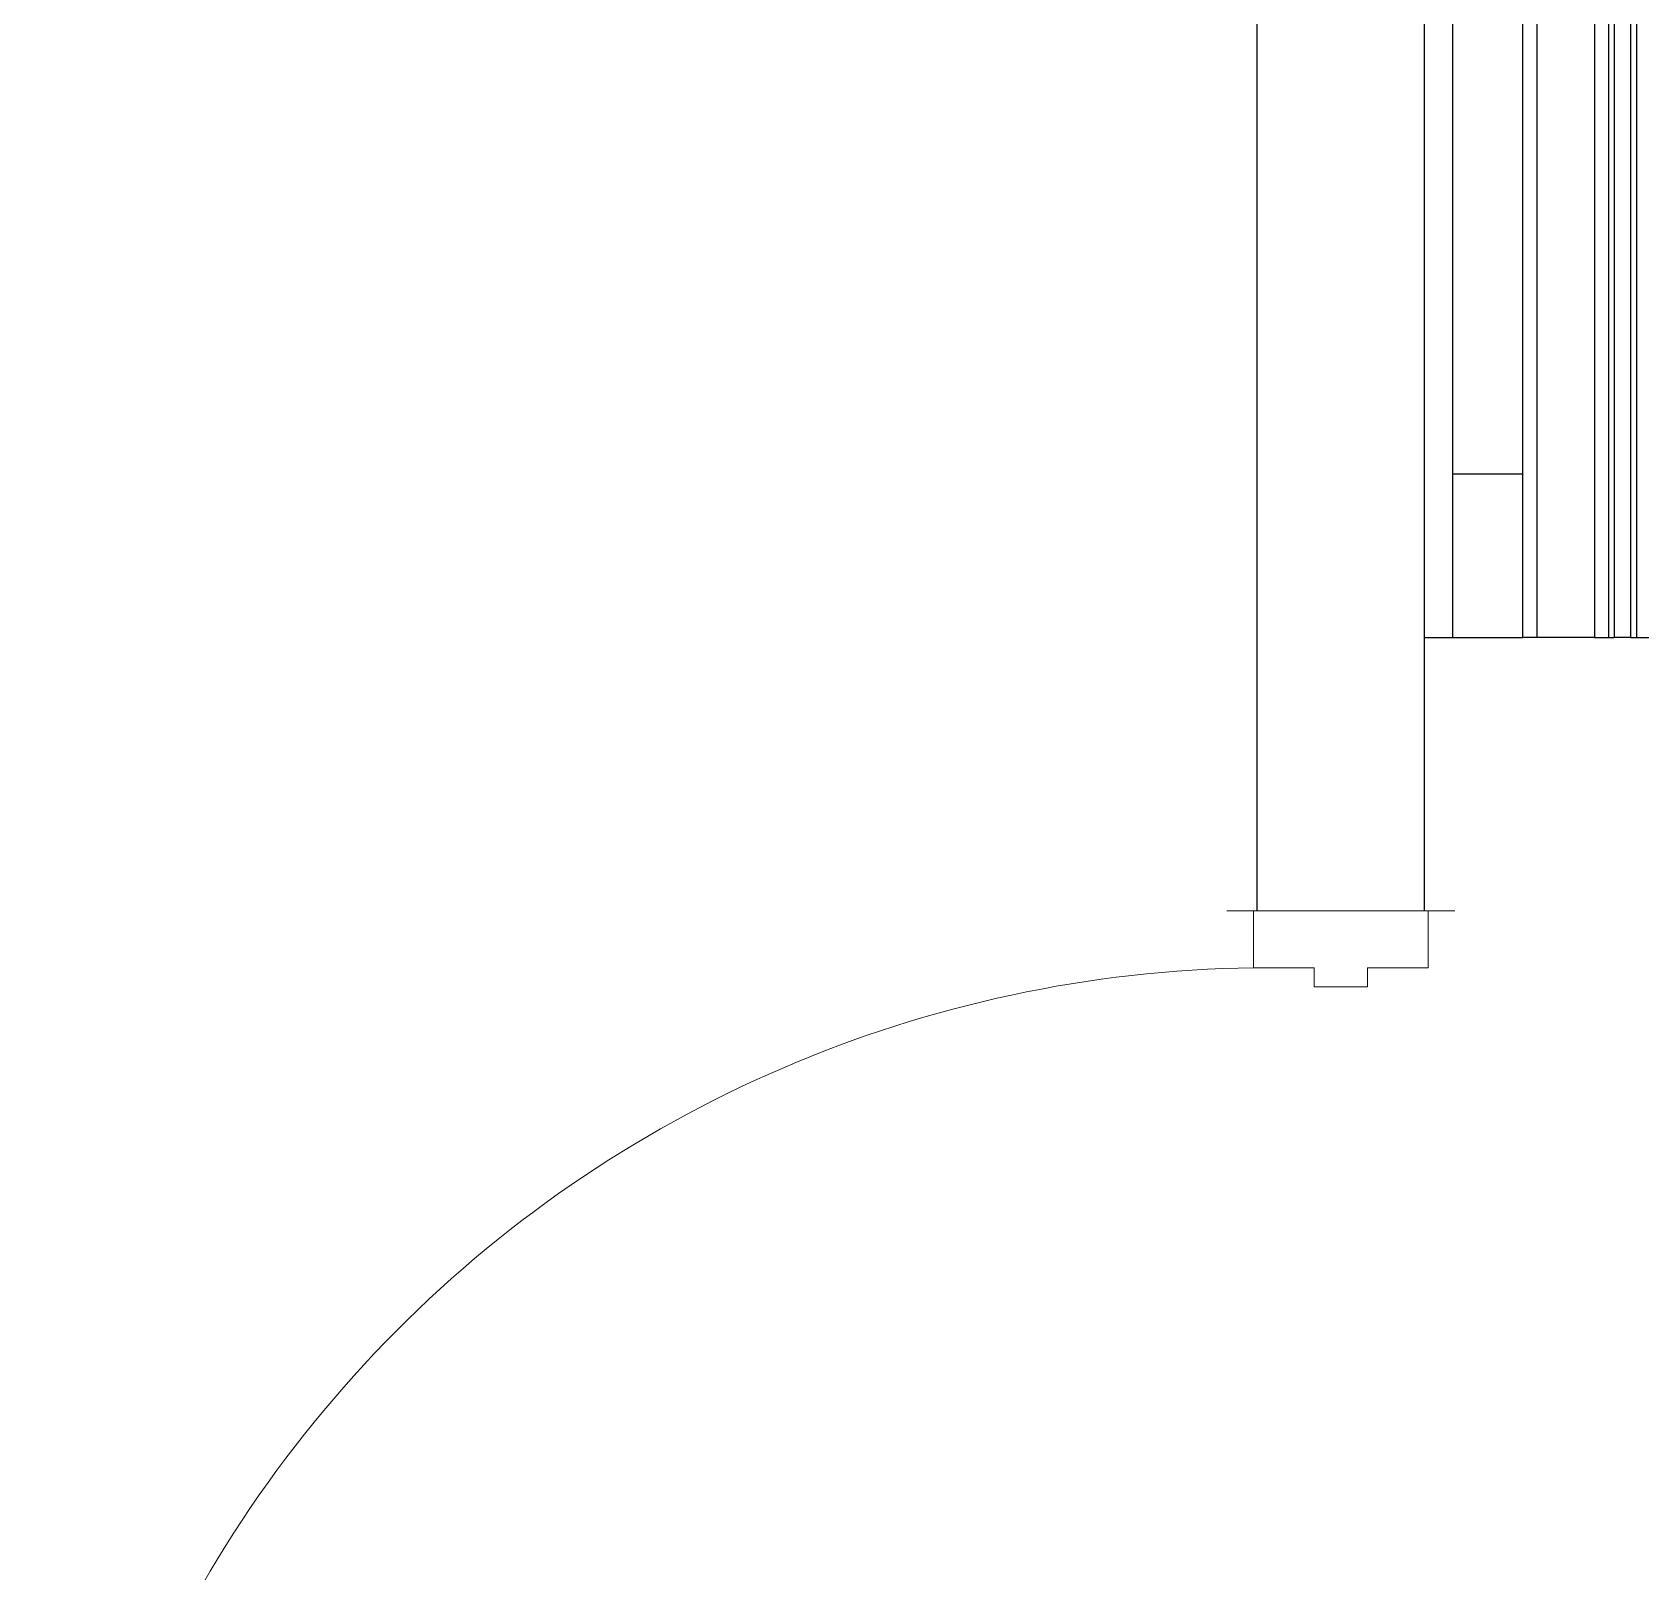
# Model space of a CAD drawing. Header units: inches. Extents: x 17074 to 430035, y 21644 to 175348.
# Drawn here: x 50773 to 51832, y 65194 to 66207 of the extents above; entities that cross this region are included whole.
import ezdxf

# ---------------------------------------------------------------- set-up
doc = ezdxf.new("R2010")
doc.units = ezdxf.units.IN
doc.header["$MEASUREMENT"] = 0
doc.layers.add('DR', color=8, linetype='Continuous', lineweight=18)
doc.layers.add('windoor', color=8, linetype='Continuous', lineweight=18)
doc.layers.add('Edges', color=7, linetype='Continuous')
doc.layers.add('partition', color=8, linetype='Continuous')

# ---------------------------------------------------------------- blocks, each defined once
blk = doc.blocks.new('D900')
at = {"layer": 'DR'}
for p, q in [((37.5, 915), (37.5, 115)), ((77.5, 915), (77.5, 115)), ((37.5, 190), (77.5, 190)), ((37.5, 115), (77.5, 115))]:
    blk.add_line(p, q, dxfattribs=at)
at = {"layer": 'DR', "color": 3}
for p, q in [((0, 132.5), (0, -17.5)), ((900, 132.5), (900, -17.5)), ((900, 115), (900, 0))]:
    blk.add_line(p, q, dxfattribs=at)
at = {"layer": 'DR'}
for points in [[(0, 0), (37.5, 0), (37.5, 40), (50, 40), (50, 75), (37.5, 75), (37.5, 115), (0, 115)], [(900, 0), (862.5, 0), (862.5, 40), (850, 40), (850, 75), (862.5, 75), (862.5, 115), (900, 115)]]:
    blk.add_lwpolyline(points, dxfattribs=at)
at = {"layer": 'DR', "color": 8}
blk.add_arc((51.9, 104.3), 810.7, 0.7553, 91.0145, dxfattribs=at)
blk = doc.blocks.new('1.0HP AIR CONDITION')
blk.add_line((-1371.2, 610.6), (-1371.2, 564.6))
at = {"layer": 'Edges'}
for p, q in [((-1478.9, 629.3), (409, 629.3)), ((-1478.9, 629.3), (-1478.9, 610.6)), ((-1478.9, 610.6), (409, 610.6)), ((-1478.9, 610.6), (-1478.9, 564.6)), ((-1478.9, 564.6), (409, 564.6)), ((-1478.9, 555.3), (-1478.9, 564.6)), ((409, 555.3), (-1478.9, 555.3)), ((-1478.9, 517.3), (-1478.9, 555.3)), ((-1478.9, 517.3), (-1478.9, 508.2)), ((409, 517.3), (-1478.9, 517.3)), ((409, 508.2), (-1478.9, 508.2)), ((-1478.9, 508.2), (-1478.9, 504.5)), ((409, 504.5), (-1478.9, 504.5)), ((-1478.9, 493.7), (-1478.9, 504.5)), ((409, 493.7), (-1478.9, 493.7)), ((-1478.9, 493.7), (-1478.9, 489.8)), ((409, 489.8), (-1478.9, 489.8)), ((-1478.9, 489.8), (-1478.9, 480))]:
    blk.add_line(p, q, dxfattribs=at)

msp = doc.modelspace()

# ---------------------------------------------------------------- linework, layer by layer
at = {"layer": 'partition'}
for p, q in [((51579.3, 65628.6), (51579.3, 66277.3)), ((51689.3, 65628.6), (51689.3, 66277.3))]:
    msp.add_line(p, q, dxfattribs=at)

# ---------------------------------------------------------------- block references
at = {"rotation": 90}
msp.add_blockref('1.0HP AIR CONDITION', (52318.6, 67287.3), dxfattribs=at)
at = {"layer": 'windoor', "rotation": 90}
msp.add_blockref('D900', (51691.8, 64728.6), dxfattribs=at)

doc.saveas('drawing.dxf')
